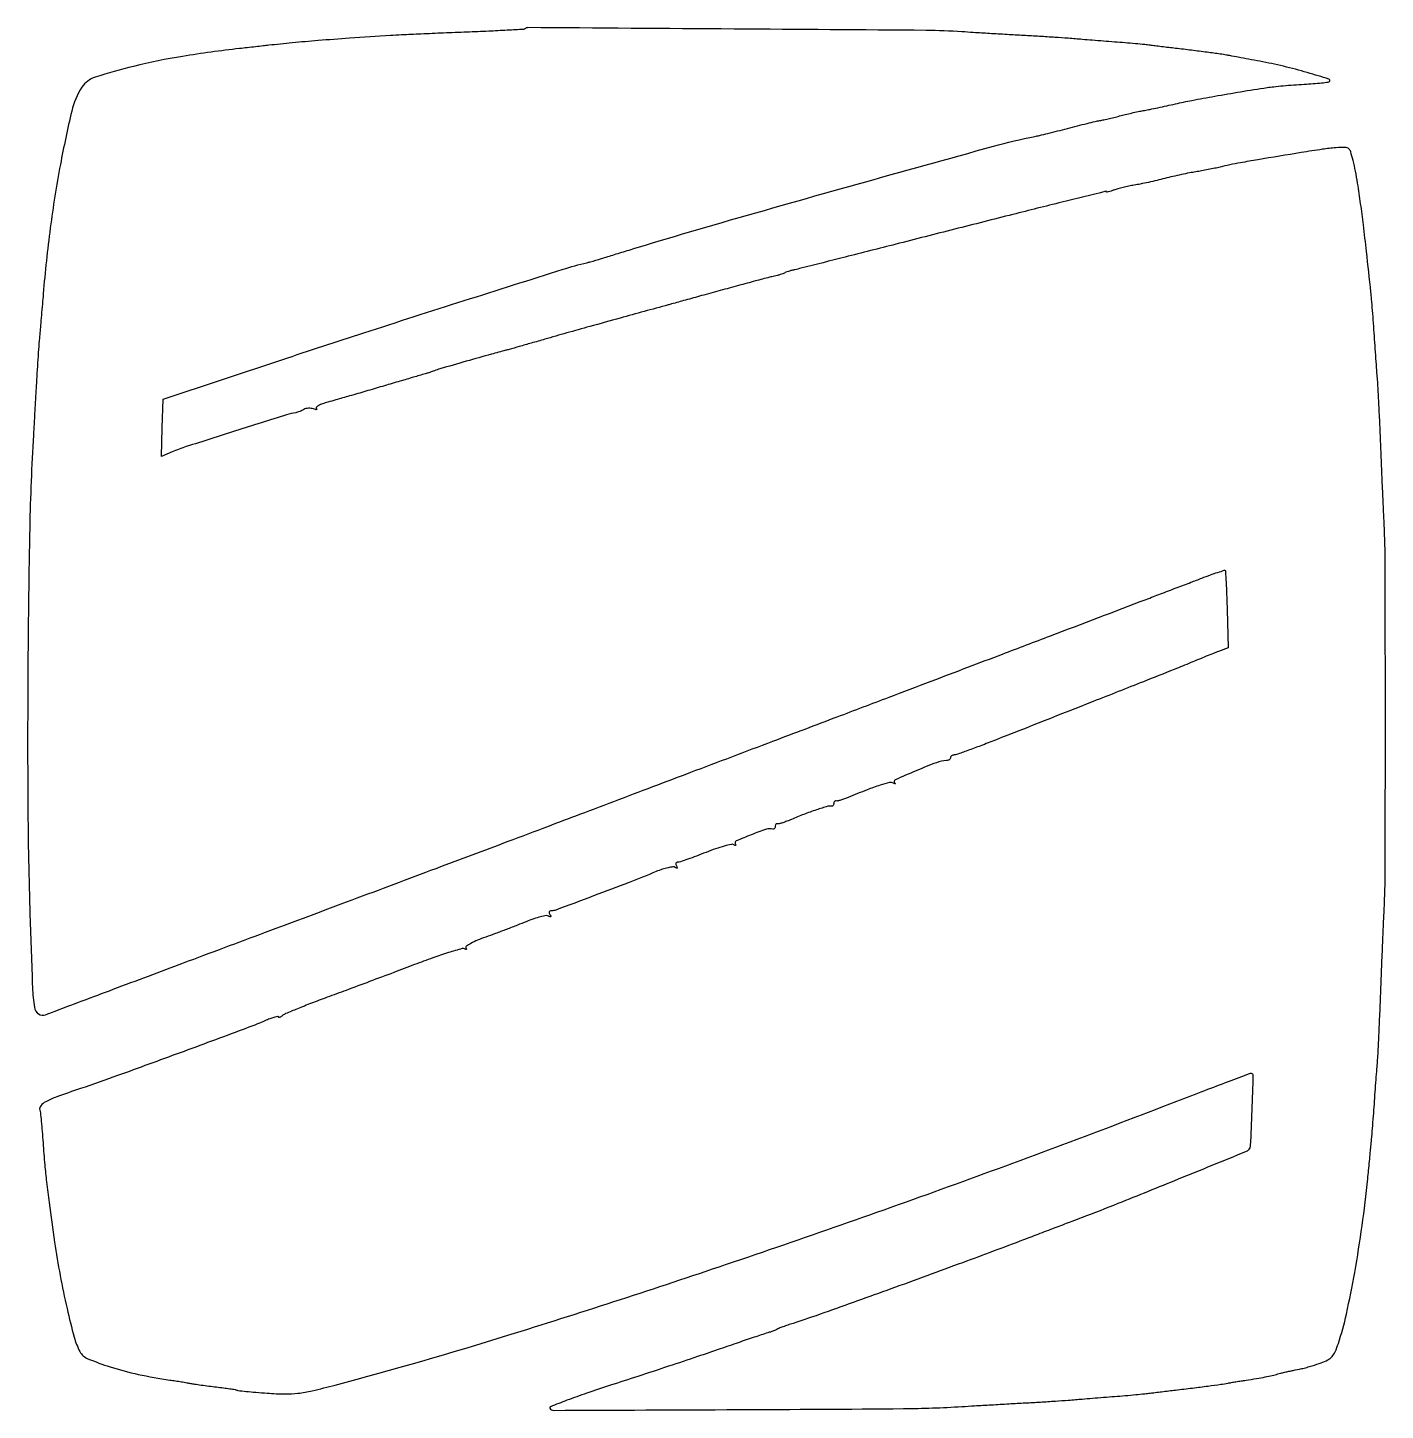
# Model space of a CAD drawing. Extents: x 1 to 419, y 0 to 426.
import ezdxf

# ---------------------------------------------------------------- set-up
doc = ezdxf.new("R2010")
doc.units = 0

msp = doc.modelspace()

# ---------------------------------------------------------------- linework, layer by layer
msp.add_lwpolyline([(153.865413, 425.557788, -0.174373), (153.523617, 425.411794, -0.000486), (148.466715, 425.121044, -0.002808), (142.735344, 424.829387, -0.001739), (136, 424.548031, 0.000778), (128.860127, 424.263534, 0.000831), (121.878125, 423.962823, 0.000788), (115.876493, 423.684866, 0.003899), (112.5, 423.496758, 0.001309), (99.887453, 422.662253, 0.002844), (90.209954, 421.941168, 0.003598), (82.231964, 421.243253, 0.004802), (75, 420.487981, -0.000461), (73.276466, 420.292842, -0.000184), (70.9125, 420.028282, -0.000182), (68.362088, 419.744744, -0.000229), (66, 419.484106, 0.013062), (48.480436, 417.094438, 0.019648), (33.373037, 414.016651, 0.017312), (21.519428, 410.673625, 0.171979), (17.469785, 407.59423, 0.087109), (14.312493, 400.254982, 0.011752), (10.818495, 383.779692, 0.013571), (7.70201, 364.261712, 0.012386), (5.537457, 344, -0.000674), (5.271129, 340.798784, -0.000554), (4.978347, 337.38125, -0.000559), (4.702358, 334.241962, -0.001486), (4.496012, 332, 0.004992), (4.29358, 329.617592, 0.001393), (4.024338, 325.884375, 0.001405), (3.743333, 321.658587, 0.001476), (3.490858, 317.5, -0.000068), (3.239592, 313.159298, -0.000051), (2.961868, 308.38125, -0.000052), (2.699588, 303.884846, -0.000119), (2.50099, 300.5, 0.009752), (1.380713, 272.037006, 0.003196), (0.816621, 230.07755, 0.003294), (0.796605, 186.755088, 0.006582), (1.457468, 152.5, 0.001174), (2.230166, 130.305767, 0.029989), (2.815741, 124.294612, 0.203662), (4.098773, 122.24312, 0.258195), (6.285711, 122.013272, -0.010394), (8.038729, 122.713148, -0.000045), (27.090178, 129.86188, -0.00022), (48.732067, 137.969545, -0.000139), (74, 147.414951, 0.000136), (100.653334, 157.378049, 0.000148), (126.575, 167.08439, 0.000138), (148.779844, 175.413452, 0.000723), (161, 180.021283, -0.000028), (170.856018, 183.753342, -0.000016), (182.79375, 188.272478, -0.000016), (194.826463, 192.826709, -0.000026), (205, 196.676303, 0.000025), (230.243206, 206.22812, 0.000051), (250.110812, 213.749316, 0.000064), (266.074071, 219.796662, 0.00012), (279, 224.698807, 0.000091), (290.349033, 229.008373, 0.000109), (301.017943, 233.06455, 0.00006), (315.80734, 238.69299, 0.000009), (345.25, 249.902698, 0.00013), (349.677741, 251.589886, 0.0001), (354.509279, 253.433491, 0.000101), (359.025061, 255.158697, 0.000242), (362.377332, 256.442033, -0.004873), (365.035217, 257.431412, -0.007836), (367.321649, 258.216956, -0.002666), (369.287532, 258.846528, -0.27945), (369.55152, 258.781814, -0.184676), (369.676773, 258.501458, -0.000795), (369.856882, 255.12761, -0.00369), (370.027885, 251.275519, -0.002301), (370.174188, 246.758833), (370.5, 235.032709), (367.5, 233.874799, 0.003348), (365.97661, 233.275065, 0.001131), (363.765625, 232.38168, 0.001125), (361.325691, 231.382955, 0.001291), (359, 230.417844, -0.003987), (353.899952, 228.333605, -0.000725), (344.408354, 224.558669, -0.000432), (328.912959, 218.437419, -0.00007), (298.837882, 206.591544, -0.002963), (294.290197, 204.83211, -0.00439), (290.281945, 203.348766, -0.002032), (286.856887, 202.13103, -0.084585), (286.087882, 202, 0.075018), (285.672228, 201.937284, 0.088772), (285.319565, 201.755208, 0.10069), (285.083812, 201.484463, 0.129648), (285, 201.166667, -0.144798), (284.904389, 200.843437, -0.092906), (284.632812, 200.557974, -0.078593), (284.227878, 200.353208, -0.06421), (283.75, 200.264733, 0.07595), (280.646333, 199.614769, 0.010017), (274.379606, 197.125726, 0.004731), (267.89824, 194.327425, 0.511627), (267.729346, 193.526995, -0.027205), (267.972024, 193.229012, -0.421072), (267.952082, 193.111439, -0.267566), (267.7983, 193.098674, -0.019396), (267.405401, 193.302649, 0.190134), (266.222899, 193.47153, 0.017799), (263.33456, 192.673657, 0.016503), (259.280684, 191.248247, 0.005646), (253.5, 188.923203, -0.012385), (252.296356, 188.45783, -0.015652), (251.160937, 188.090533, -0.013749), (250.203108, 187.841804, -0.110103), (249.75, 187.838518, 0.137095), (249.464499, 187.821248, 0.127727), (249.220313, 187.658815, 0.1072), (249.056399, 187.369958, 0.075785), (249, 187, -0.076429), (248.943617, 186.633301, -0.113267), (248.779687, 186.353964, -0.135879), (248.5354, 186.206059, -0.136111), (248.25, 186.204985, 0.140645), (247.163036, 186.191224, 0.00677), (243.670622, 185.089208, 0.011473), (239.792621, 183.708062, 0.011632), (236, 182.15639, -0.01139), (234.604799, 181.584782, -0.015043), (233.307812, 181.131856, -0.012421), (232.218455, 180.817366, -0.125407), (231.75, 180.814227, 0.136669), (231.464559, 180.805992, 0.132247), (231.220313, 180.651679, 0.110539), (231.056391, 180.368137, 0.076145), (231, 180, -0.076202), (230.943611, 179.632152, -0.111081), (230.779687, 179.349455, -0.132973), (230.535433, 179.196431, -0.136572), (230.25, 179.189634, 0.142872), (228.276091, 179.118207, 0.013115), (223.613771, 177.436265, 0.009223), (218.963997, 175.52009, 0.457118), (218.699578, 174.677076, -0.047977), (218.866367, 174.338474, -0.340386), (218.816606, 174.174333, -0.262813), (218.619928, 174.153353, -0.036477), (218.242163, 174.350335, 0.195086), (217.490183, 174.478056, 0.012506), (215.284327, 173.93333, 0.016811), (212.623638, 173.108149, 0.01163), (209.671068, 172.004844, -0.004871), (206.713269, 170.853791, -0.006731), (204.035609, 169.882673, -0.004423), (201.777599, 169.120302, -0.079357), (201.024397, 169, 0.119573), (200.646486, 168.908314, 0.186898), (200.427153, 168.660863, 0.152886), (200.407591, 168.287012, 0.075752), (200.595492, 167.845492, -0.029184), (200.840029, 167.392743, -0.300313), (200.810474, 167.192611, -0.327737), (200.621654, 167.152901, -0.031873), (200.184291, 167.386102, 0.169651), (199.473648, 167.54313, 0.024443), (197.985892, 167.291564, 0.025425), (196.192403, 166.80056, 0.019251), (194.279783, 166.088146, -0.006427), (186.02152, 162.768561, -0.002829), (175.015525, 158.579408, -0.000651), (163.43019, 154.261831, -0.089092), (161.972409, 154, 0.127493), (161.615181, 153.907407, 0.189209), (161.411882, 153.660863, 0.146982), (161.403029, 153.287247, 0.071469), (161.595492, 152.845492, -0.029313), (161.8382, 152.39585, -0.292573), (161.811149, 152.193503, -0.333695), (161.625825, 152.151187, -0.033489), (161.199107, 152.376945, 0.181976), (160.463572, 152.521122, 0.019031), (158.71307, 152.158055, 0.021634), (156.595, 151.535616, 0.015691), (154.294598, 150.668521, -0.004596), (151.596282, 149.58248, -0.002453), (148.240983, 148.286669, -0.002441), (144.801302, 146.99681, -0.003803), (141.823642, 145.92242, 0.014354), (139.304997, 144.953116, 0.024767), (137.279094, 143.985438, 0.023004), (135.834382, 143.117206, 0.404418), (135.72815, 142.630845, -0.045471), (135.890214, 142.305946, -0.32763), (135.847629, 142.146766, -0.276202), (135.668313, 142.122006, -0.037973), (135.319203, 142.302722, 0.214347), (134.543779, 142.405101, 0.003727), (130.38583, 141.125792, 0.008701), (125.511136, 139.492274, 0.005597), (119.914694, 137.437114, -0.000819), (113.485927, 135.006325, -0.000535), (106.062441, 132.222365, -0.000538), (98.820124, 129.524052, -0.00103), (93, 127.376368, 0.003672), (88.120293, 125.546354, 0.005192), (83.804688, 123.840032, 0.003072), (80.199652, 122.345293, 0.071298), (79.25, 121.77404, -0.026075), (78.769759, 121.422587, -0.059028), (78.367187, 121.222275, -0.127712), (78.108154, 121.198966, -0.366868), (78, 121.326529, 0.47006), (77.820641, 121.475157, 0.019578), (76.898438, 121.263122, 0.021801), (75.688527, 120.877234, 0.012155), (74.25, 120.308259, -0.011334), (67.081133, 117.459169, -0.000878), (47.691068, 110.296259, -0.00122), (28.444439, 103.277952, -0.005323), (17, 99.273595, 0.004737), (9.678609, 96.721505, 0.035073), (6.300053, 95.232955, 0.09481), (4.757725, 94.000533, 0.257915), (4.485629, 92.676887, -0.048433), (4.655726, 91.860022, -0.002593), (4.929142, 89.223187, -0.004042), (5.213156, 86.077851, -0.002933), (5.480455, 82.572261, 0.003598), (6.010895, 75.735466, 0.007943), (6.536236, 70.526366, 0.005301), (7.343293, 64.205661, 0.00087), (9.0551, 52, 0.010822), (10.735355, 41.765243, 0.01059), (12.86757, 31.538081, 0.009483), (15.077364, 22.725342, 0.05675), (16.821475, 18.333528, 0.173051), (19.278984, 16.10451, 0.021732), (26.132574, 13.598735, 0.023537), (34.812922, 11.289618, 0.017695), (44.540033, 9.544255, -0.002402), (46.257212, 9.290066, -0.002013), (48.076247, 9.004366, -0.00203), (49.736599, 8.729815, -0.00558), (50.904972, 8.518301, 0.010679), (52.160519, 8.304205, 0.002729), (54.202236, 8.012149, 0.002779), (56.537032, 7.704373, 0.002815), (58.864939, 7.423966, -0.004015), (61.061813, 7.153996, -0.00581), (62.997726, 6.87738, -0.003152), (64.625846, 6.614884, -0.091539), (65.020937, 6.471236, 0.106209), (65.440465, 6.332363, 0.001586), (68.026449, 6.060168, 0.004222), (71.042034, 5.778128, 0.002767), (74.520937, 5.501745, 0.014032), (79.97194, 5.252561, 0.034194), (83.986575, 5.456451, 0.027995), (88.3805, 6.233696, 0.00688), (95.5, 8.01233, 0.010862), (148.659668, 23.315689, 0.005791), (213.74904, 44.424351, 0.005475), (284.336595, 69.087133, 0.005392), (354.730047, 95.412236, -0.000925), (363.29929, 98.704437, -0.001485), (370.622131, 101.477344, -0.000246), (377.11188, 103.909125, -0.089746), (377.614095, 104, -0.423721), (378.141745, 103.454998, -0.001242), (377.759922, 92.498579, -0.001794), (377.319185, 81.730418, -0.187374), (376.732922, 80.399589, -0.099908), (375.812917, 79.788588, -0.000123), (355.07997, 71.34266, -0.00118), (336.547667, 63.84945, -0.00512), (325.5, 59.54366, 0.000216), (322.395774, 58.368733, 0.000067), (317.7375, 56.602586, 0.000067), (312.534307, 54.62823, 0.000074), (307.5, 52.716324, -0.002396), (288.704893, 45.678066, -0.001495), (266.621153, 37.603694, -0.00116), (246.006505, 30.190341, -0.009432), (236.5, 26.997399, 0.005705), (234.895235, 26.471685, 0.006624), (233.38125, 25.934026, 0.005956), (232.112923, 25.44734, 0.038806), (231.5, 25.146806, -0.022095), (231.044339, 24.904189, -0.014467), (230.5, 24.663608, -0.014561), (229.954978, 24.459639, -0.026909), (229.5, 24.33118, 0.025483), (228.761622, 24.124978, 0.000385), (224.534375, 22.705082, 0.001039), (219.62927, 21.041938, 0.000687), (214, 19.111569, -0.001943), (207.082952, 16.759005, -0.00091), (198.111859, 13.764826, -0.000901), (188.694361, 10.659516, -0.001265), (180.274415, 7.923514, 0.004623), (172.940323, 5.485765, 0.007843), (166.854737, 3.293067, 0.002532), (161.746708, 1.33192, 0.468561), (161.588038, 0.857552, 0.260943), (162.756321, 0.209085, 0.000077), (219.623634, 0.433022, 0.000954), (270.453763, 0.738078, 0.013739), (288.5, 1.376945, -0.000852), (292.372048, 1.614052, -0.000369), (297.52399, 1.916899, -0.000366), (303.00312, 2.230898, -0.000486), (307.985922, 2.507943, 0.001207), (312.677673, 2.775591, 0.00128), (317.27699, 3.060921, 0.001218), (321.236514, 3.326424, 0.005878), (323.485922, 3.509357, -0.002079), (325.561308, 3.694018, -0.000652), (328.670865, 3.953588, -0.000651), (332.142765, 4.234293, -0.000721), (335.5, 4.496456, 0.001867), (338.782814, 4.760384, 0.001924), (342.03125, 5.046352, 0.001858), (344.845202, 5.315534, 0.008196), (346.5, 5.507478, -0.001881), (347.979559, 5.698062, -0.000745), (350.014062, 5.949275, -0.000737), (352.211666, 6.214014, -0.000925), (354.25, 6.452695, 0.001772), (359.532135, 7.080293, 0.002381), (364.312492, 7.688587, 0.00237), (368.250963, 8.227829, 0.011707), (370.459967, 8.593896, -0.004741), (371.455071, 8.773078, -0.001638), (372.895838, 9.013572, -0.001627), (374.48564, 9.268284, -0.001889), (376, 9.5, 0.004004), (379.251814, 10.011654, 0.007174), (381.912593, 10.491491, 0.008684), (384.089119, 10.955705, 0.016228), (385.829885, 11.4187, -0.011447), (386.67542, 11.652267, -0.004099), (387.890654, 11.947624, -0.004064), (389.228988, 12.249848, -0.004799), (390.5, 12.513281, 0.003538), (393.14124, 13.053768, 0.013769), (394.76332, 13.444635, 0.012967), (396.406896, 13.93497, 0.002885), (399.188669, 14.861859, 0.039446), (401.20001, 15.727106, 0.090988), (402.488784, 16.740988, 0.077678), (403.45113, 18.25003, 0.023182), (404.432115, 20.807311, 0.02591), (406.921202, 29.866983, 0.00993), (409.472468, 42.685701, 0.009573), (411.763026, 57.112782, 0.00981), (413.478676, 71.5, -0.000166), (413.736972, 74.089989, -0.000128), (414.020138, 76.9125, -0.00013), (414.285905, 79.547882, -0.000312), (414.48451, 81.5, 0.004401), (414.683017, 83.623486, 0.001211), (414.957899, 86.96875, 0.001223), (415.250924, 90.760942, 0.001278), (415.521036, 94.5, -0.000657), (415.78648, 98.239058, -0.000629), (416.0655, 102.03125, -0.000623), (416.320072, 105.376697, -0.002267), (416.493993, 107.5, 0.008922), (416.664033, 109.98139, 0.001008), (416.937701, 115.6125, 0.001221), (417.233493, 122.314762, 0.000992), (417.518748, 129.5, -0.000484), (417.805183, 136.904688, -0.000492), (418.104438, 144.26875, -0.000477), (418.37708, 150.671969, -0.00203), (418.559308, 154.5, 0.012499), (418.878087, 166.467911, 0.000423), (418.915176, 213.622248, 0.000436), (418.871347, 260.663293, 0.012028), (418.552253, 273, -0.001314), (418.364793, 276.961391, -0.00037), (418.093101, 283.14375, -0.000373), (417.796355, 290.132827, -0.000393), (417.515323, 297, 0.001031), (417.236332, 303.610702, 0.001239), (416.945652, 309.828125, 0.001059), (416.676681, 315.065252, 0.008281), (416.50599, 317.5, -0.002919), (416.332162, 319.648944, -0.000754), (416.077365, 323.115625, -0.000767), (415.798853, 327.069532, -0.000782), (415.534228, 331, 0.001555), (415.263493, 334.930469, 0.001526), (414.966652, 338.884375, 0.0015), (414.685304, 342.350772, 0.005792), (414.479271, 344.5, 0.000866), (413.115038, 356.979077, 0.002817), (412.149843, 365.243918, 0.004022), (411.30411, 371.716149, 0.004364), (410.375566, 378, 0.009727), (409.718398, 381.719304, 0.013354), (408.973648, 385.03345, 0.010048), (408.231335, 387.738252, 0.134993), (407.693476, 388.603235, 0.186949), (406.555999, 389.052941, 0.021006), (403.727536, 388.953499, 0.016984), (399.514522, 388.483439, 0.004821), (393, 387.467392, 0.000259), (379.627467, 385.242336, 0.002858), (374.27679, 384.317721, 0.007146), (370.981895, 383.680216, 0.009433), (368, 383, -0.008059), (366.374459, 382.624489, -0.004355), (364.362259, 382.211994, -0.004336), (362.305141, 381.827423, -0.006817), (360.531094, 381.536566, 0.010737), (358.619342, 381.207722, 0.004673), (356.094161, 380.692781, 0.004622), (353.419912, 380.095459, 0.006138), (351, 379.5, -0.005532), (348.586087, 378.902913, -0.004215), (345.930248, 378.30067, -0.004262), (343.431093, 377.778341, -0.009977), (341.552001, 377.441138, 0.011066), (339.893331, 377.139759, 0.008877), (338.1223, 376.744422, 0.008992), (336.497346, 376.320211, 0.022498), (335.333095, 375.936543, -0.013248), (334.438146, 375.623157, -0.023655), (333.685347, 375.42045, -0.022386), (333.116855, 375.322297, -0.45168), (333, 375.425262, 0.487051), (332.851187, 375.541792, 0.000058), (319.267187, 372.184998, 0.001183), (304.176659, 368.416145, 0.000707), (286.25, 363.86691, -0.000191), (268.156153, 359.255354, -0.000295), (252.519021, 355.28611, -0.000087), (238.922704, 351.845951, -0.009347), (237.070073, 351.414215, 0.011931), (236.078436, 351.177713, 0.012259), (235.108194, 350.896088, 0.012072), (234.279882, 350.611298, 0.049609), (233.803577, 350.378604, -0.049348), (233.336912, 350.150318, -0.013316), (232.556658, 349.883314, -0.013349), (231.649949, 349.626132, -0.013469), (230.733504, 349.418549, 0.014982), (229.248921, 349.077554, 0.000936), (224.896717, 347.930914, 0.001383), (219.716775, 346.540475, 0.001025), (214, 344.976383, -0.000011), (208.33558, 343.414256, -0.000016), (203.31875, 342.031015, -0.000008), (199.067232, 340.85901, -0.000255), (198, 340.565413, 0.00019), (183.254379, 336.510936, 0.000688), (173.877624, 333.914976, 0.001034), (166.761017, 331.918325, 0.001201), (160, 329.988786, -0.000386), (155.868696, 328.802454, -0.000526), (152.14375, 327.740161, -0.000342), (149.012493, 326.853057, -0.006094), (148, 326.580242, 0.005752), (143.555898, 325.386043, 0.001217), (135.83481, 323.195438, 0.000545), (127.731661, 320.865558, 0.022362), (126, 320.280572, -0.006292), (125.35247, 320.038381, -0.004986), (124.646875, 319.792465, -0.005042), (123.987687, 319.57745, -0.012528), (123.5, 319.437127, 0.007362), (122.767233, 319.234459, 0.000152), (119.121875, 318.167002, 0.000356), (114.86245, 316.91503, 0.00024), (110, 315.479516, -0.000772), (104.89793, 313.979164, -0.000826), (99.904301, 312.528023, -0.000782), (95.607766, 311.294426, -0.003879), (93.184856, 310.623159, 0.020362), (91.584435, 310.122419, 0.039877), (90.36778, 309.573741, 0.061498), (89.661349, 309.062756, 0.424898), (89.654375, 308.678958, -0.121392), (89.797431, 308.442347, -0.456482), (89.717502, 308.31322, -0.110556), (89.368727, 308.334225, -0.021513), (88.767406, 308.53576, 0.059694), (88.031905, 308.721342, 0.046227), (87.205562, 308.750713, 0.047425), (86.4171, 308.630226, 0.078108), (85.797887, 308.366733, -0.026427), (85.212609, 308.042896, -0.018762), (84.525989, 307.740367, -0.019008), (83.846804, 307.500508, -0.037705), (83.290587, 307.372561, 0.038419), (80.489208, 306.723953, 0.000598), (64.755241, 301.761572, 0.000978), (49.602536, 296.929956, 0.021141), (45.210631, 295.312326), (41.921263, 293.940262), (42.210631, 302.720131), (42.5, 311.5), (79, 323.672932, -0.002262), (104.29615, 331.982368, -0.00126), (135.185865, 341.888748, -0.000555), (165.634407, 351.531887, -0.018587), (173, 353.557914, 0.014223), (174.025531, 353.8304, 0.000676), (177.4375, 354.84671, 0.001109), (181.485421, 356.0682, 0.000798), (186, 357.449315, -0.004757), (214.659858, 365.969425, -0.001641), (256.239479, 377.753413, -0.000921), (298.175893, 389.406688, -0.018748), (311, 392.432476, 0.010194), (312.414041, 392.74068, 0.001948), (314.96875, 393.362851, 0.002077), (317.94529, 394.113188, 0.00191), (321, 394.909185, -0.002445), (324.05471, 395.70169, -0.002663), (327.03125, 396.441542, -0.002497), (329.586318, 397.048702, -0.01312), (331, 397.338316, 0.009442), (332.234942, 397.581861, 0.003633), (333.940625, 397.964828, 0.003595), (335.785384, 398.407124, 0.004423), (337.5, 398.847407, -0.005904), (339.268419, 399.295927, -0.004084), (341.27901, 399.763335, -0.004118), (343.218858, 400.180883, -0.00843), (344.747693, 400.470025, 0.006864), (346.413807, 400.779731, 0.002205), (348.877991, 401.284186, 0.002199), (351.615784, 401.869821, 0.00246), (354.247693, 402.458502, -0.008734), (359.316396, 403.525622, -0.0034), (366.359735, 404.830841, -0.003233), (374.345094, 406.201326, -0.003054), (382.5, 407.495563, -0.011721), (384.53465, 407.757107, -0.004034), (387.488569, 408.042556, -0.004006), (390.752172, 408.305037, -0.004632), (393.865341, 408.501355, 0.005753), (396.722718, 408.687971, 0.008655), (399.208494, 408.922406, 0.004307), (401.295769, 409.173996, 0.165699), (401.711979, 409.378645, 0.564715), (401.535045, 410.093166, 0.004722), (394.872688, 412.084701, 0.011549), (387.512844, 414.026262, 0.012424), (380.247599, 415.574669, -0.000018), (376.787833, 416.222743, -0.000023), (373.628982, 416.814718, -0.000017), (370.980823, 417.311209, -0.000222), (370, 417.495584, 0.012496), (368.072931, 417.809073, 0.001683), (364.006793, 418.35269, 0.001963), (359.227634, 418.956188, 0.001742), (354.25, 419.547305, -0.001126), (352.208529, 419.787187, -0.00089), (350.001352, 420.055568, -0.0009), (347.953452, 420.312024, -0.002239), (346.456729, 420.509007, 0.009006), (344.785472, 420.705992, 0.002092), (341.97013, 420.974628, 0.002158), (338.726155, 421.256358, 0.002113), (335.456729, 421.512182, -0.000861), (332.117094, 421.76509, -0.000777), (328.662289, 422.038106, -0.000778), (325.567287, 422.292378, -0.002475), (323.5, 422.475766, 0.006048), (321.234164, 422.660463, 0.001182), (317.15, 422.934, 0.001255), (312.38753, 423.229664, 0.001162), (307.5, 423.509387, -0.000725), (302.392615, 423.797218, -0.000605), (296.96875, 424.117362, -0.000611), (292.007324, 424.422318, -0.001668), (288.5, 424.653944, 0.01537), (277.507611, 425.077826, 0.000273), (218.336724, 425.507329, 0.000026), (154.822812, 425.93042, 0.19117)], format="xyb", close=True)

doc.saveas('drawing.dxf')
